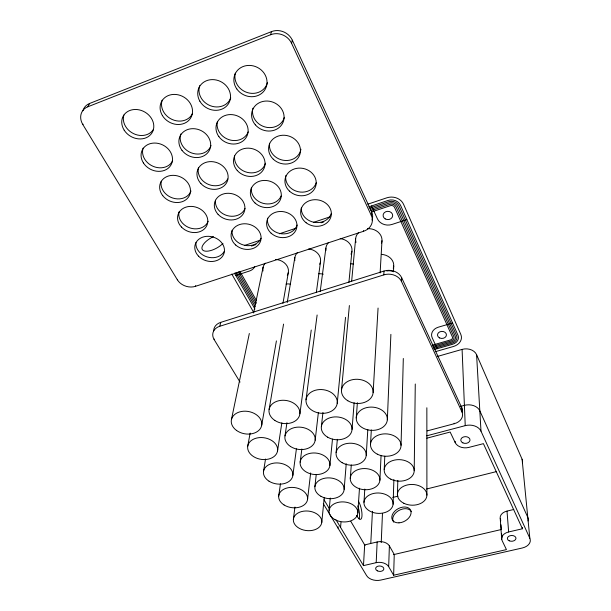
<?xml version="1.0" encoding="UTF-8"?>
<svg xmlns="http://www.w3.org/2000/svg" width="611" height="611" viewBox="0 0 611 611"><rect width="100%" height="100%" fill="white"/><g stroke="black" fill="none" stroke-linecap="round" stroke-linejoin="round"><path stroke-width="0.92" d="M414.212 470.676L415.274 384.006M401.045 445.312L403.313 358.474M397.41 494.711L397.822 480.414M427.158 430.908L454.194 423.728A12.51 9.341 -0.7 0 0 461.908 411.822L401.511 281.503L401.633 277.646A13.549 11.166 2.1 0 0 384.006 271.047L220.739 322.356A12.976 10.12 13.2 0 0 213.697 330.811M393.637 575.234L394.255 554.46L389.39 545.921A9.402 6.331 3.3 0 0 377.155 541.957L364.675 544.92L363.476 565.618L376.193 562.67A9.585 6.339 3.4 0 1 388.672 566.664L393.637 575.234L506.435 549.61L502.112 540.582A10.043 6.759 -2 0 1 508.642 531.96L522.443 528.759L522.321 527.43M393.094 504.212A14.588 10.188 3.3 0 0 372 493.879A14.588 10.188 3.3 0 0 370.533 511.476A14.588 10.188 3.3 0 0 393.094 504.212L393.896 479.52M388.672 566.664L389.39 545.921M384.22 469.546L384.785 456.241M381.233 542.591L382.455 513.721M387.343 419.795A15.573 11.624 3.6 0 0 364.775 408.156A15.573 11.624 3.6 0 0 363.301 428.235A15.573 11.624 3.6 0 0 387.343 419.795L390.887 334.362M393.492 271.712L393.728 266.014M376.193 562.67L377.155 541.957M379.912 480.185A14.847 10.57 3.9 0 0 358.336 469.5A14.847 10.57 3.9 0 0 357.045 487.769A14.847 10.57 3.9 0 0 379.912 480.185L381.065 455.401M370.793 542.996L372.45 511.315M240.024 382.081L214.133 339.548A13.037 10.135 13.2 0 1 219.784 326.259L383.8 274.889L384.006 271.047M370.503 444.189L371.328 429.915M373.138 392.453L378.064 308.043M380.111 272.957L381.99 240.711M363.98 502.334L364.79 489.067M366.233 455.264L367.814 429.617M357.832 512.935L359.474 488.235M89.626 103.458L87.831 106.78A15.565 12.877 31.9 0 0 82.836 124.568L177.373 279.815A13.694 10.952 17.4 0 0 195.497 286.322L363.53 231.286A14.236 12.228 5 0 0 371.358 215.553L371.633 211.849L292.325 40.173A15.855 14.771 28.9 0 0 271.483 31.627L89.626 103.458A15.481 12.839 32.1 0 0 82.905 110.759M356.259 417.871L357.389 402.725M350.279 478.291L351.287 464.986M352.043 429.388L354.128 402.764M344.146 489.312L346.231 463.711M340.571 527.4L340.999 522.184M337.982 528.034L338.089 526.728M363.53 231.286L363.591 230.584M336.126 452.575L337.356 439.317M329.1 510.353L330.261 498.041M341.534 389.658L349.385 305.538M351.676 280.961L355.648 238.427M337.226 403.352A15.703 11.846 6.4 0 0 315.169 390.314A15.703 11.846 6.4 0 0 312.519 410.653A15.703 11.846 6.4 0 0 337.226 403.352L345.536 317.346M348.912 282.381L351.928 251.19M329.887 465.574A14.962 10.746 6.4 0 0 308.815 453.637A14.962 10.746 6.4 0 0 306.409 472.104A14.962 10.746 6.4 0 0 329.887 465.574L332.483 439.11M321.753 522.542A14.282 9.791 6.4 0 0 301.582 511.575A14.282 9.791 6.4 0 0 299.39 528.393A14.282 9.791 6.4 0 0 321.753 522.542L324.227 497.85M321.363 426.661L322.944 412.44M314.894 486.692L316.254 474.403M307.57 499.355L310.648 472.952M315.169 440.187L318.354 412.723M300.161 462.153L301.865 448.963M293.379 519.289L294.945 507.054M306.027 399.739L317.124 314.993M320.21 291.447L325.884 248.135M292.868 475.312L296.419 448.825M299.886 413.823L311.243 330.039M316.353 292.379L320.561 261.317M278.685 496.033L280.457 483.813M284.993 435.903L286.949 422.69M277.509 451.155A15.099 10.899 9 0 0 256.948 437.988A15.099 10.899 9 0 0 253.45 456.547A15.099 10.899 9 0 0 277.509 451.155L281.847 422.873M263.54 471.18L265.548 458.998M269.115 409.431L283.565 324.097M287.223 302.537L294.846 257.529M261.691 425.302L276.409 340.9M282.954 303.384L288.354 272.437M247.73 446.152L250.151 433.084M231.477 419.375L249.326 333.484M253.596 312.947L263.097 267.198M371.358 215.553L291.577 43.312L292.325 40.173M219.784 326.259L220.739 322.356M214.133 339.548L214.255 339.059M87.831 106.78L270.612 34.728L271.483 31.627M195.497 286.322L195.703 285.597M177.373 279.815L177.526 279.334M82.836 124.568L83.065 124.148M244.537 245.462L260.653 240.062M279.448 233.769L296.457 228.071M313.535 222.358L329.818 216.905M367.814 204.181L386.816 197.819A12.884 11.158 1.3 0 1 403.573 204.318L460.816 334.446A11.899 9.394 -1.8 0 1 453.492 346.468L435.269 351.707M251.472 246.05L255.994 244.545M321.088 222.801L323.799 221.892M368.807 206.869L388 200.454A9.661 8.371 1.4 0 1 400.549 205.319L457.998 335.263A8.921 7.042 -1.8 0 1 452.514 344.291L434.184 349.568M369.609 208.099L388.588 201.767A8.05 6.973 1.4 0 1 399.044 205.823L456.593 335.676A7.439 5.873 -1.8 0 1 452.025 343.199L433.68 348.484M370.213 209.397L389.176 203.081A6.446 5.575 1.4 0 1 397.54 206.319L455.18 336.081A5.95 4.697 -1.8 0 1 451.537 342.107L433.298 347.369M370.816 210.696L389.765 204.395A4.835 4.185 1.4 0 1 396.027 206.816L453.774 336.485A4.46 3.521 -1.8 0 1 451.04 341.007L432.794 346.277M371.412 211.994L390.353 205.701A3.223 2.788 1.4 0 1 394.53 207.32L452.369 336.898A2.971 2.345 -1.8 0 1 450.551 339.907L432.29 345.192M235.823 275.485L249.441 271.032A10.807 8.86 14.2 0 0 254.726 266.671M406.857 219.593L391.949 224.466A11.219 9.669 1.8 0 1 377.468 218.914L371.503 205.96M452.575 322.998L438.446 327.152A10.418 8.249 -1.3 0 0 432.183 337.776L437.209 348.698M437.629 356.389L462.092 349.4A11.38 8.837 -2.5 0 1 476.588 354.693L522.092 459.251L529.836 538.26A11.472 7.691 -2.2 0 1 522.222 548.014L380.714 580.083A10.906 7.187 3.5 0 1 366.6 575.608L323.311 503.655M460.358 406.445L464.398 405.36A12.105 9.028 -1.7 0 1 479.826 410.829L527.789 517.334A11.25 7.676 -2.4 0 1 528.087 520.954M426.753 435.811L465.238 425.646A12.373 9.081 -1.5 0 1 480.994 431.175L529.836 538.26M426.822 438.194L450.154 432.046L455.241 442.677A10.769 7.874 -1.2 0 0 468.866 447.405L483.416 443.655L522.443 528.759M392.743 497.446L398.051 496.124M426.646 488.999L496.537 471.577M500.707 520.977L500.615 519.694A9.845 6.736 -2.2 0 1 507.008 511.086L513.752 509.49M393.4 554.666L501.303 529.523M323.998 499.745L329.726 509.299M336.119 519.976L363.476 565.618M350.821 521.382L365.027 545.508M231.79 274.064L253.58 312.19M234.471 273.117L254.94 309.067M237.19 272.223L255.474 304.461M235.831 272.674L255.077 306.539M239.917 271.33L256.284 300.299M238.55 271.78L256.345 303.209M401.633 277.646L461.756 407.713A12.457 9.325 -0.8 0 1 462.306 412.104M507.008 511.086L508.642 531.96M500.982 524.841L501.264 528.729M501.639 533.968L501.921 537.924M500.226 518.502L501.715 539.383M476.588 354.693L480.994 431.175M462.092 349.4L465.238 425.646M461.756 407.713L461.908 411.822M455.203 441.371L455.241 442.677M454.179 423.217L454.194 423.728M426.852 407.766L426.906 495.124M522.092 459.251A10.616 7.584 -3.1 0 1 522.397 462.825M357.817 505.877A10.731 3.284 76.2 0 1 359.069 518.861M358.474 501.211A10.738 3.261 76.2 0 1 361.911 516.623A10.738 3.261 76.2 0 1 356.702 515.333M393.683 522.138A10.311 7.057 -28.9 0 1 398.525 510.681A10.311 7.057 -28.9 0 1 411.371 511.59M286.024 284.023A12.686 10.288 10 0 1 290.538 284.153M275.546 259.431A12.9 10.608 11.6 0 1 287.33 275.286M263.005 270.978A12.9 10.608 11.6 0 1 265.289 263.165M308.708 248.944A12.999 10.822 9.3 0 1 319.721 264.28M294.838 260.614A12.999 10.822 9.3 0 1 297.32 252.679M318.743 273.774A12.793 10.486 7.8 0 1 323.295 274.171M350.745 263.822A12.9 10.677 5.3 0 1 353.509 264.059M340.205 238.626A13.114 11.029 6.6 0 1 351.012 254.207M325.93 250.495A13.114 11.029 6.6 0 1 328.603 242.43M367.463 228.69A13.228 11.219 3.9 0 1 381.547 243.071M355.976 242.407A13.228 11.219 3.9 0 1 358.512 232.631M381.386 254.359A13.022 10.853 2.8 0 1 393.27 268.298M383.8 274.889A13.61 11.197 2.1 0 1 401.511 281.503M386.794 271.001A8.424 6.965 2.1 0 1 393.331 271.712M222.969 243.392A13.457 5.827 -29.3 0 1 203.073 250.38A13.457 5.827 -29.3 0 1 213.43 236.663M270.612 34.728A15.939 14.824 28.4 0 1 291.577 43.312M371.633 211.849A14.16 12.197 5 0 1 372.03 220.021M331.269 213.575A15.336 13.213 9.7 0 1 314.046 222.297A15.336 13.213 9.7 0 1 301.307 207.946M316.231 182.735A15.657 13.709 12.4 0 1 298.008 191.678A15.657 13.709 12.4 0 1 285.818 175.556M300.94 149.267A15.993 14.229 16.1 0 1 282.939 160.204A15.993 14.229 16.1 0 1 269.55 143.28M284.352 117.358A16.375 14.748 20.9 0 1 264.815 126.905A16.375 14.748 20.9 0 1 252.923 108.216M267.427 82.661A16.81 15.275 26.9 0 1 247.623 92.658A16.81 15.275 26.9 0 1 235.296 73.205M230.752 97.92A16.726 14.863 28.5 0 1 210.237 105.68A16.726 14.863 28.5 0 1 199.705 85.655M248.203 131.915A16.283 14.374 23.4 0 1 228.781 139.614A16.283 14.374 23.4 0 1 217.44 121.505M265.441 163.236A15.894 13.885 19 0 1 247.409 172.401A15.894 13.885 19 0 1 234.616 155.942M281.113 196.032A15.542 13.396 15.5 0 1 263.005 203.295A15.542 13.396 15.5 0 1 251.388 187.646M297.122 225.039A15.214 12.93 12.6 0 1 279.548 233.433A15.214 12.93 12.6 0 1 267.534 218.165M261.057 238.221A15.099 12.625 15.2 0 1 243.583 245.034A15.099 12.625 15.2 0 1 232.119 230.225M245.019 208.511A15.435 13.068 18 0 1 227.307 215.622A15.435 13.068 18 0 1 215.477 200.263M227.781 178.924A15.794 13.518 21.3 0 1 208.87 184.583A15.794 13.518 21.3 0 1 198.438 167.758M211.055 145.594A16.199 13.977 25.1 0 1 191.281 152.842A16.199 13.977 25.1 0 1 180.848 133.962M192.48 113.623A16.642 14.435 29.4 0 1 172.203 119.512A16.642 14.435 29.4 0 1 162.144 100.196M153.407 129.463A16.558 14.015 30.1 0 1 133.473 133.588A16.558 14.015 30.1 0 1 123.873 115.021M172.63 160.83A16.107 13.579 26.4 0 1 153.071 166.307A16.107 13.579 26.4 0 1 143.111 148.114M191.006 190.976A15.703 13.152 23 0 1 172.707 198.017A15.703 13.152 23 0 1 161.251 181.253M208.175 221.251A15.336 12.724 20 0 1 190.12 227.987A15.336 12.724 20 0 1 179.046 211.834M224.161 251.556A15 12.304 17.3 0 1 206.892 256.857A15 12.304 17.3 0 1 195.971 242.544M398.991 522.848A10.326 7.049 -28.9 0 0 410.752 510.521A10.326 7.049 -28.9 0 0 394.569 511.399A10.326 7.049 -28.9 0 0 398.991 522.848M509.246 540.819A4.308 2.895 -2 0 0 515.959 538.512A4.308 2.895 -2 0 0 509.803 535.801A4.308 2.895 -2 0 0 509.246 540.819M377.346 570.834A4.109 2.719 3.4 0 0 383.83 569.116A4.109 2.719 3.4 0 0 378.064 566.168A4.109 2.719 3.4 0 0 377.346 570.834M462.894 442.883A4.613 3.376 -1.2 0 0 470.012 440.141A4.613 3.376 -1.2 0 0 463.291 437.041A4.613 3.376 -1.2 0 0 462.894 442.883M439.676 337.967A4.468 3.536 -1.3 0 0 446.435 334.935A4.468 3.536 -1.3 0 0 439.798 331.849A4.468 3.536 -1.3 0 0 439.676 337.967M385.236 218.906A4.804 4.147 1.8 0 0 392.674 215.744A4.804 4.147 1.8 0 0 385.717 211.75A4.804 4.147 1.8 0 0 385.236 218.906M284.077 504.976A14.542 10.143 7.1 0 0 307.448 500.065A14.542 10.143 7.1 0 0 287.873 487.784A14.542 10.143 7.1 0 0 284.077 504.976M269.039 481.201A14.809 10.517 8 0 0 292.753 476.053A14.809 10.517 8 0 0 272.697 463.344A14.809 10.517 8 0 0 269.039 481.201M236.434 430.373A15.397 11.311 10.2 0 0 261.516 426.088A15.397 11.311 10.2 0 0 241.62 411.455A15.397 11.311 10.2 0 0 236.434 430.373M274.828 420.421A15.55 11.578 8.4 0 0 299.757 414.64A15.55 11.578 8.4 0 0 278.776 400.74A15.55 11.578 8.4 0 0 274.828 420.421M290.485 446.481A15.244 11.158 7.3 0 0 315.039 440.974A15.244 11.158 7.3 0 0 294.578 427.57A15.244 11.158 7.3 0 0 290.485 446.481M320.92 496.285A14.687 10.364 5.6 0 0 344.077 490.045A14.687 10.364 5.6 0 0 323.494 478.512A14.687 10.364 5.6 0 0 320.92 496.285M334.92 519.617A14.427 9.997 4.9 0 0 357.756 513.645A14.427 9.997 4.9 0 0 337.646 502.494A14.427 9.997 4.9 0 0 334.92 519.617M342.168 462.703A15.122 10.975 4.6 0 0 366.149 456.043A15.122 10.975 4.6 0 0 345.139 443.899A15.122 10.975 4.6 0 0 342.168 462.703M327.626 437.171A15.405 11.395 5.5 0 0 351.967 430.197A15.405 11.395 5.5 0 0 330.444 417.618A15.405 11.395 5.5 0 0 327.626 437.171M347.819 400.763A15.871 12.09 4.4 0 0 373.038 393.308A15.871 12.09 4.4 0 0 351.05 380.05A15.871 12.09 4.4 0 0 347.819 400.763M377.315 454.179A15.283 11.181 2.9 0 0 401.015 446.106A15.283 11.181 2.9 0 0 378.965 434.872A15.283 11.181 2.9 0 0 377.315 454.179M390.811 479.169A15.015 10.761 2.3 0 0 414.174 471.448A15.015 10.761 2.3 0 0 392.629 460.595A15.015 10.761 2.3 0 0 390.811 479.169M403.825 503.258A14.748 10.372 1.8 0 0 426.86 495.865A14.748 10.372 1.8 0 0 405.788 485.371A14.748 10.372 1.8 0 0 403.825 503.258M306.149 222.778A15.42 13.251 9.6 0 0 331.139 215.958A15.42 13.251 9.6 0 0 310.739 200.286A15.42 13.251 9.6 0 0 306.149 222.778M289.446 191.106A15.733 13.748 12.4 0 0 315.666 186.347A15.733 13.748 12.4 0 0 296.61 168.369A15.733 13.748 12.4 0 0 289.446 191.106M273.277 159.204A16.077 14.267 16 0 0 299.94 154.209A16.077 14.267 16 0 0 280.342 135.527A16.077 14.267 16 0 0 273.277 159.204M255.329 124.82A16.466 14.801 20.7 0 0 283.092 122.208A16.466 14.801 20.7 0 0 265.059 101.105A16.466 14.801 20.7 0 0 255.329 124.82M236.755 88.885A16.894 15.328 26.6 0 0 265.411 88.893A16.894 15.328 26.6 0 0 249.151 65.408A16.894 15.328 26.6 0 0 236.755 88.885M199.881 101.227A16.81 14.916 28.2 0 0 228.308 103.977A16.81 14.916 28.2 0 0 214.186 79.69A16.81 14.916 28.2 0 0 199.881 101.227M218.891 136.635A16.367 14.42 23.1 0 0 246.638 136.711A16.367 14.42 23.1 0 0 230.63 114.57A16.367 14.42 23.1 0 0 218.891 136.635M237.274 170.538A15.978 13.923 18.9 0 0 264.143 168.147A15.978 13.923 18.9 0 0 246.424 148.213A15.978 13.923 18.9 0 0 237.274 170.538M255.054 203.012A15.619 13.434 15.4 0 0 280.846 198.369A15.619 13.434 15.4 0 0 261.63 180.688A15.619 13.434 15.4 0 0 255.054 203.012M271.101 233.181A15.29 12.961 12.6 0 0 296.472 228.758A15.29 12.961 12.6 0 0 277.776 211.727A15.29 12.961 12.6 0 0 271.101 233.181M235.731 245.057A15.176 12.655 15.1 0 0 260.676 240.734A15.176 12.655 15.1 0 0 241.819 224A15.176 12.655 15.1 0 0 235.731 245.057M218.096 214.362A15.512 13.098 17.9 0 0 244.102 212.177A15.512 13.098 17.9 0 0 226.689 193.336A15.512 13.098 17.9 0 0 218.096 214.362M200.889 183.56A15.878 13.557 21.1 0 0 227.345 181.23A15.878 13.557 21.1 0 0 209.397 161.671A15.878 13.557 21.1 0 0 200.889 183.56M181.963 150.291A16.283 14.022 24.9 0 0 209.344 150.398A16.283 14.022 24.9 0 0 193.038 128.669A16.283 14.022 24.9 0 0 181.963 150.291M162.404 115.571A16.726 14.488 29.2 0 0 190.502 118.29A16.726 14.488 29.2 0 0 176.014 94.484A16.726 14.488 29.2 0 0 162.404 115.571M124.201 130.196A16.642 14.061 29.8 0 0 151.971 132.877A16.642 14.061 29.8 0 0 137.124 109.552A16.642 14.061 29.8 0 0 124.201 130.196M143.402 162.923A16.192 13.618 26.2 0 0 170.622 165.558A16.192 13.618 26.2 0 0 156.324 143.127A16.192 13.618 26.2 0 0 143.402 162.923M162.747 195.657A15.787 13.182 22.8 0 0 189.257 195.826A15.787 13.182 22.8 0 0 173.203 175.334A15.787 13.182 22.8 0 0 162.747 195.657M181.482 227.055A15.412 12.755 19.9 0 0 207.083 224.94A15.412 12.755 19.9 0 0 189.448 206.449A15.412 12.755 19.9 0 0 181.482 227.055M198.544 256.169A15.069 12.335 17.2 0 0 223.725 254.176A15.069 12.335 17.2 0 0 206.594 236.35A15.069 12.335 17.2 0 0 198.544 256.169"/></g></svg>
